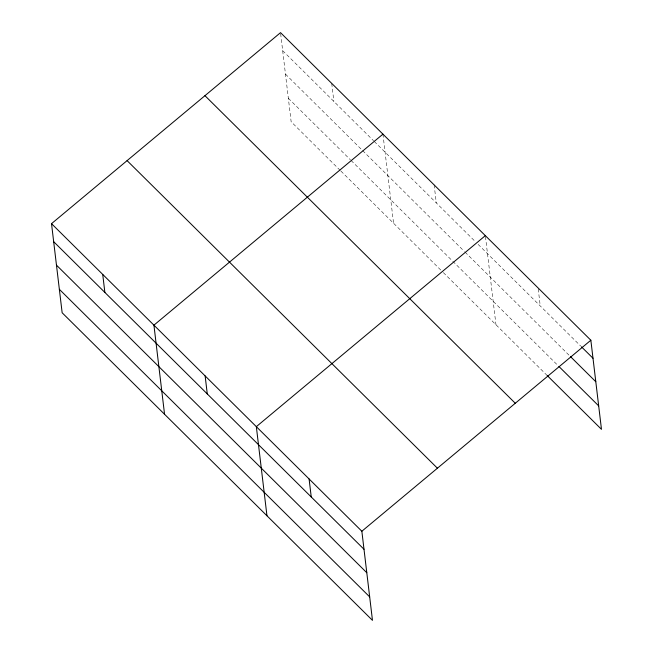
<?xml version="1.0" encoding="UTF-8"?>
<svg xmlns="http://www.w3.org/2000/svg" width="653" height="653" viewBox="0 0 653 653"><rect width="100%" height="100%" fill="white"/><g stroke="black" fill="none" stroke-linecap="round" stroke-linejoin="round"><path stroke-width="0.49" stroke-dasharray="3.27 2.45" d="M282.676 50.673L373.54 140.738M374.267 141.456L475.229 241.52M478.118 244.385L580.721 346.074M285.475 74.132L361.917 149.896M362.635 150.614L464.324 251.405M465.05 252.115L569.783 355.926M288.357 98.301L350.375 159.773M351.094 160.491L452.064 260.563M452.782 261.273L558.209 365.77M340.189 170.368L291.148 121.76L280.643 33.654M340.915 171.078L442.603 271.868M443.322 272.579L547.279 375.614M538.219 288.944L540.243 305.963M485.465 236.655L495.97 324.761M434.139 184.905L436.286 202.928M382.936 134.151L393.563 223.261M331.732 83.404L333.879 101.427"/><path stroke-width="0.98" d="M51.522 223.661L361.852 531.24L372.471 620.35L62.149 312.771L51.522 223.661L280.529 32.65L590.851 340.229L601.478 429.339L547.279 375.614M382.936 134.151L153.928 325.161L164.556 414.271M485.342 235.651L256.335 426.662L266.963 515.772M361.852 531.24L590.851 340.229M581.439 346.792L593.006 358.252M570.51 356.644L595.797 381.711M558.935 366.488L598.679 405.88M204.952 95.681L515.282 403.26M127.09 160.63L437.42 468.209M53.668 241.683L363.999 549.263M56.468 265.142L366.798 572.722M59.35 289.312L369.68 596.891M309.089 478.951L311.244 496.974M205.132 375.916L207.279 393.939M102.725 274.415L104.872 292.438"/></g></svg>
